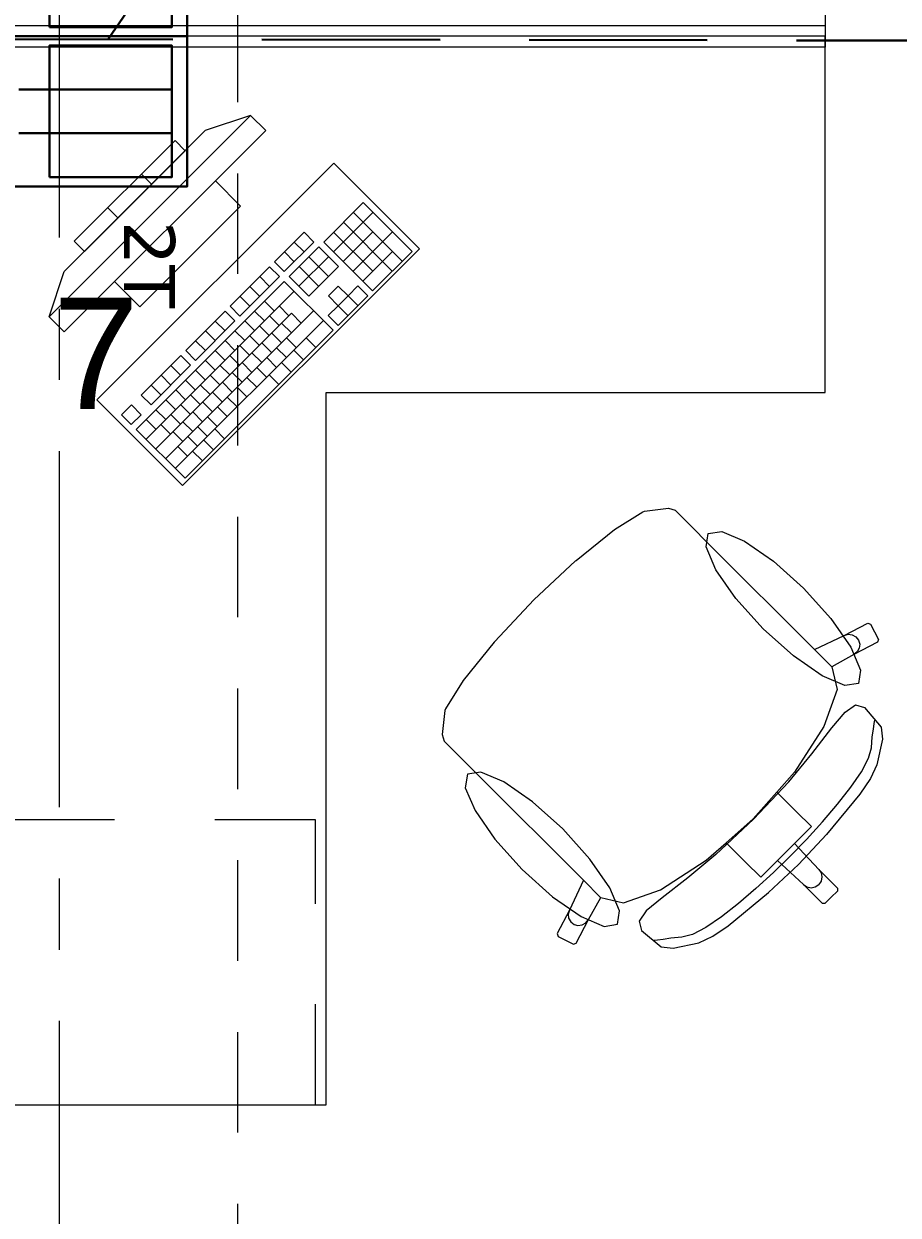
# Model space of a CAD drawing. Header units: inches. Extents: x -19 to 5698, y -728 to 92.
# Drawn here: x 108.77 to 109.997, y 10.477 to 12.15 of the extents above; entities that cross this region are included whole.
import ezdxf

# ---------------------------------------------------------------- set-up
doc = ezdxf.new("R2010")
doc.units = ezdxf.units.IN
doc.header["$MEASUREMENT"] = 0
for name, pattern in [('HIDDEN', [0.375, 0.25, -0.125]), ('Hidden Line', [0.195611, 0.141111, -0.0545]), ('Punto & Raya', [0.65, 0.5, -0.075, 0, -0.075]), ('Rayas', [0.282222, 0.141111, -0.141111])]:
    doc.linetypes.add(name, pattern=pattern)
doc.layers.get('0').update_dxf_attribs({"color": 61})
doc.layers.add('00 conduct tomacorr', color=120, linetype='HIDDEN', lineweight=30)
doc.layers.add('00 IE LUZ EMERGENCIA', color=253, linetype='Continuous', lineweight=0)
for name, color, linetype in [('02 _ ARQ _ ALB _ Ejes Generales', 251, 'Continuous'), ('08 _ STR _ EXT _ 09 Vigas', 251, 'Continuous'), ('Interior - Mobiliario', 7, 'Continuous')]:
    doc.layers.add(name, color=color, linetype=linetype)
doc.styles.add('Annotative', font='arial.ttf')

# ---------------------------------------------------------------- blocks, each defined once
blk = doc.blocks.new('CAJA POP UP 6 MODULOS')
at = {"layer": '00 conduct tomacorr', "linetype": 'Continuous'}
for p, q in [((-0.095, -0.165), (-0.095, -0.0151)), ((-0.052, -0.165), (-0.052, -0.0151)), ((0.052, -0.165), (0.052, -0.0151)), ((0.095, -0.165), (0.095, -0.0151)), ((0, -0.165), (0, -0.18))]:
    blk.add_line(p, q, dxfattribs=at)
for points in [[(-0.147, 0), (0.147, 0), (0.147, -0.18), (-0.147, -0.18)], [(0, 0), (0.147, 0), (0.147, -0.18), (0, -0.18)]]:
    blk.add_lwpolyline(points, close=True, dxfattribs=at)
for points in [[(-0.138, -0.045), (-0.009, -0.045), (-0.009, -0.165), (-0.138, -0.165), (-0.138, -0.045)], [(0.009, -0.045), (0.138, -0.045), (0.138, -0.165), (0.009, -0.165), (0.009, -0.045)]]:
    blk.add_lwpolyline(points, dxfattribs=at)
at = {"color": 1, "insert": (-0.1807, -0.168), "char_height": 0.05, "attachment_point": 1, "rotation": 180}
blk.add_mtext_dynamic_manual_height_columns('{\\fVerdana|b0|i0|c0|p34;2T}', width=0.000481, gutter_width=0.1561, heights=[0], dxfattribs=at)

msp = doc.modelspace()

# ---------------------------------------------------------------- linework, layer by layer
at = {"layer": '00 conduct tomacorr'}
msp.add_line((106.4788, 12.1324), (120.8975, 12.1077, 0.0001), dxfattribs=at)
msp.add_arc((105.6398, 14.5049), 4.0251, 323.8115, 22.3057, dxfattribs=at)
at = {"layer": '02 _ ARQ _ ALB _ Ejes Generales', "color": 251, "linetype": 'Punto & Raya', "lineweight": 13, "true_color": 0x636466}
msp.add_line((108.82, 3.05), (108.82, 44.9), dxfattribs=at)
at = {"layer": '08 _ STR _ EXT _ 09 Vigas', "color": 251, "linetype": 'Hidden Line', "lineweight": 13, "true_color": 0x636466}
msp.add_line((109.07, 7.7), (109.07, 16.9), dxfattribs=at)
at = {"layer": 'Interior - Mobiliario', "color": 175, "linetype": 'Continuous', "lineweight": 13}
for p, q in [((108.6092, 12.1474), (109.8942, 12.1474)), ((109.8942, 12.1474), (109.8942, 12.1174)), ((109.8942, 12.1174), (108.6092, 12.1174)), ((109.0881, 12.0213), (108.8053, 11.7385)), ((109.0881, 12.0213), (109.0245, 12.0001)), ((109.1093, 12.0001), (109.0881, 12.0213)), ((108.8265, 11.7173), (109.1093, 12.0001)), ((108.8265, 11.8021), (109.0245, 12.0001)), ((108.982, 11.986), (108.8406, 11.8446)), ((108.9962, 11.9718), (108.982, 11.986)), ((108.8548, 11.8304), (108.9962, 11.9718)), ((109.0386, 11.9294), (108.8972, 11.788)), ((108.949, 11.9247), (108.9349, 11.9389)), ((109.074, 11.8941), (109.0386, 11.9294)), ((108.9325, 11.7526), (109.074, 11.8941)), ((109.2461, 11.899), (109.1907, 11.8436)), ((109.3146, 11.8305), (109.2461, 11.899)), ((108.9019, 11.8776), (108.8877, 11.8917)), ((109.2044, 11.8299), (109.2598, 11.8853)), ((109.3008, 11.8166), (109.2322, 11.8852)), ((109.2869, 11.8028), (109.2184, 11.8713)), ((108.8406, 11.8446), (108.8548, 11.8304)), ((109.1632, 11.8573), (109.1216, 11.8157)), ((109.1353, 11.802), (109.1769, 11.8436)), ((109.163, 11.8297), (109.1493, 11.8434)), ((109.1769, 11.8436), (109.1632, 11.8573)), ((109.1907, 11.8436), (109.2592, 11.7751)), ((109.2594, 11.8026), (109.2045, 11.8575)), ((109.2181, 11.8162), (109.2596, 11.8578)), ((109.2318, 11.8025), (109.2872, 11.8579)), ((109.1492, 11.8159), (109.1355, 11.8296)), ((109.1837, 11.8367), (109.1422, 11.7952)), ((109.2112, 11.8093), (109.1837, 11.8367)), ((109.2455, 11.7888), (109.2871, 11.8303)), ((109.2592, 11.7751), (109.3146, 11.8305)), ((109.1216, 11.8157), (109.1353, 11.802)), ((109.1559, 11.7815), (109.1975, 11.823)), ((109.1835, 11.7816), (109.156, 11.809)), ((109.1696, 11.7678), (109.2112, 11.8093)), ((109.1973, 11.7954), (109.1699, 11.8229)), ((108.8053, 11.7385), (108.8265, 11.8021)), ((109.1147, 11.8088), (109.0593, 11.7534)), ((109.073, 11.7397), (109.1284, 11.7951)), ((109.1146, 11.7813), (109.1009, 11.795)), ((109.1284, 11.7951), (109.1147, 11.8088)), ((109.1422, 11.7952), (109.1696, 11.7678)), ((108.8972, 11.788), (108.9325, 11.7526)), ((109.1353, 11.7883), (108.9276, 11.5805)), ((109.1007, 11.7674), (109.087, 11.7811)), ((109.2038, 11.7197), (109.1353, 11.7883)), ((109.211, 11.7817), (109.1972, 11.7679)), ((109.2248, 11.768), (109.211, 11.7817)), ((109.2386, 11.7819), (109.2248, 11.768)), ((109.2523, 11.7682), (109.2386, 11.7819)), ((108.9413, 11.5668), (109.149, 11.7745)), ((109.0869, 11.7536), (109.0732, 11.7673)), ((109.1213, 11.7468), (109.1076, 11.7606)), ((109.1972, 11.7679), (109.2109, 11.7542)), ((109.2108, 11.7266), (109.2523, 11.7682)), ((109.2109, 11.7542), (109.2248, 11.768)), ((109.2385, 11.7543), (109.2248, 11.768)), ((108.955, 11.5531), (109.1454, 11.7435)), ((108.9687, 11.5394), (109.1764, 11.7471)), ((109.0524, 11.7465), (108.997, 11.6911)), ((109.0661, 11.7328), (109.0524, 11.7465)), ((109.0593, 11.7534), (109.073, 11.7397)), ((109.1074, 11.733), (109.0937, 11.7467)), ((109.1419, 11.7401), (109.1282, 11.7538)), ((109.1591, 11.7298), (109.1454, 11.7435)), ((109.2109, 11.7542), (109.1971, 11.7403)), ((109.2246, 11.7405), (109.2109, 11.7542)), ((108.8053, 11.7385), (108.8265, 11.7173)), ((108.9824, 11.5257), (109.1901, 11.7334)), ((109.0107, 11.6774), (109.0661, 11.7328)), ((109.0523, 11.719), (109.0385, 11.7327)), ((109.0936, 11.7192), (109.0799, 11.7329)), ((109.1142, 11.7124), (109.1005, 11.7261)), ((109.1281, 11.7262), (109.1144, 11.7399)), ((109.1453, 11.716), (109.1315, 11.7297)), ((109.1971, 11.7403), (109.2108, 11.7266)), ((108.9961, 11.512), (109.2038, 11.7197)), ((109.0384, 11.7051), (109.0247, 11.7188)), ((109.0798, 11.7053), (109.066, 11.719)), ((109.1004, 11.6985), (109.0867, 11.7122)), ((109.1314, 11.7021), (109.1177, 11.7158)), ((109.1521, 11.6953), (109.1383, 11.709)), ((109.1796, 11.6955), (109.1659, 11.7092)), ((109.0246, 11.6913), (109.0109, 11.705)), ((109.0659, 11.6915), (109.0522, 11.7052)), ((109.0865, 11.6847), (109.0728, 11.6984)), ((109.1176, 11.6883), (109.1039, 11.702)), ((109.1382, 11.6815), (109.1245, 11.6952)), ((109.1623, 11.6781), (109.1486, 11.6919)), ((108.9901, 11.6842), (108.9347, 11.6288)), ((109.0038, 11.6705), (108.9901, 11.6842)), ((108.997, 11.6911), (109.0107, 11.6774)), ((109.0382, 11.6638), (109.0245, 11.6775)), ((109.0521, 11.6776), (109.0383, 11.6913)), ((109.0727, 11.6708), (109.059, 11.6845)), ((109.1037, 11.6744), (109.09, 11.6881)), ((109.1244, 11.6676), (109.1106, 11.6813)), ((108.9484, 11.6151), (109.0038, 11.6705)), ((108.9899, 11.6566), (108.9762, 11.6704)), ((109.0244, 11.6499), (109.0106, 11.6636)), ((109.0588, 11.657), (109.0451, 11.6707)), ((109.076, 11.6467), (109.0623, 11.6604)), ((109.0899, 11.6606), (109.0762, 11.6743)), ((109.1105, 11.6538), (109.0968, 11.6675)), ((109.145, 11.6608), (109.1313, 11.6745)), ((108.9623, 11.6289), (108.9485, 11.6427)), ((108.9761, 11.6428), (108.9624, 11.6565)), ((109.0105, 11.6361), (108.9968, 11.6498)), ((109.0312, 11.6293), (109.0174, 11.643)), ((109.045, 11.6431), (109.0313, 11.6568)), ((109.0622, 11.6329), (109.0485, 11.6466)), ((109.0967, 11.6399), (109.0829, 11.6536)), ((109.1277, 11.6435), (109.114, 11.6572)), ((108.9347, 11.6288), (108.9484, 11.6151)), ((108.9967, 11.6222), (108.983, 11.6359)), ((109.0173, 11.6154), (109.0036, 11.6291)), ((109.0483, 11.619), (109.0346, 11.6327)), ((109.069, 11.6122), (109.0553, 11.6259)), ((109.0828, 11.6261), (109.0691, 11.6398)), ((108.9208, 11.615), (108.907, 11.6011)), ((108.9346, 11.6012), (108.9208, 11.615)), ((108.969, 11.5945), (108.9553, 11.6082)), ((108.9828, 11.6084), (108.9691, 11.6221)), ((109.0035, 11.6016), (108.9897, 11.6153)), ((109.0345, 11.6052), (109.0208, 11.6189)), ((109.0551, 11.5984), (109.0414, 11.6121)), ((108.907, 11.6011), (108.9207, 11.5874)), ((108.9207, 11.5874), (108.9346, 11.6012)), ((108.9551, 11.5807), (108.9414, 11.5944)), ((108.9896, 11.5877), (108.9759, 11.6014)), ((109.0206, 11.5913), (109.0069, 11.605)), ((109.0413, 11.5845), (109.0276, 11.5983)), ((108.9276, 11.5805), (108.9961, 11.512)), ((108.9758, 11.5739), (108.962, 11.5876)), ((108.9929, 11.5636), (108.9792, 11.5773)), ((109.0068, 11.5775), (108.9931, 11.5912)), ((109.0274, 11.5707), (109.0137, 11.5844)), ((109.0515, 11.5674), (109.0378, 11.5811)), ((109.0136, 11.5568), (108.9999, 11.5706)), ((109.0359, 11.5518), (109.0222, 11.5655)), ((108.9997, 11.543), (108.986, 11.5567)), ((109.0204, 11.5362), (109.0067, 11.5499)), ((109.5984, 11.4401), (109.6384, 11.465)), ((109.6384, 11.465), (109.6406, 11.4659)), ((109.6406, 11.4659), (109.6745, 11.4699)), ((109.6745, 11.4699), (109.6838, 11.4671)), ((109.6838, 11.4671), (109.7057, 11.4451)), ((109.7057, 11.4451), (109.7312, 11.4196)), ((109.5447, 11.3966), (109.5984, 11.4401)), ((109.7312, 11.4196), (109.8791, 11.2717)), ((109.4856, 11.341), (109.5439, 11.3959)), ((109.5439, 11.3959), (109.5447, 11.3966)), ((109.4856, 11.341), (109.4307, 11.2827)), ((109.9209, 11.2913), (109.954, 11.3083)), ((109.954, 11.3083), (109.958, 11.307)), ((109.8791, 11.2717), (109.9209, 11.2913)), ((109.9209, 11.2913), (109.9265, 11.2929)), ((109.9265, 11.2929), (109.9323, 11.2923)), ((109.9323, 11.2923), (109.9374, 11.2894)), ((109.958, 11.307), (109.9688, 11.2856)), ((109.43, 11.2819), (109.3865, 11.2282)), ((109.4307, 11.2827), (109.43, 11.2819)), ((109.9675, 11.2816), (109.9344, 11.2646)), ((109.9374, 11.2894), (109.941, 11.2848)), ((109.941, 11.2848), (109.9426, 11.2792)), ((109.9426, 11.2792), (109.9419, 11.2734)), ((109.9688, 11.2856), (109.9675, 11.2816)), ((109.9033, 11.2475), (109.8791, 11.2717)), ((109.9344, 11.2646), (109.9034, 11.2473)), ((109.939, 11.2683), (109.9344, 11.2646)), ((109.9419, 11.2734), (109.939, 11.2683)), ((109.9033, 11.2475), (109.9034, 11.2473)), ((109.9034, 11.2473), (109.9108, 11.2153)), ((109.3865, 11.2282), (109.3616, 11.1882)), ((109.9108, 11.2153), (109.8925, 11.1634)), ((109.9222, 11.1836), (109.9366, 11.1936)), ((109.9366, 11.1936), (109.9495, 11.1902)), ((109.9495, 11.1902), (109.9727, 11.1624)), ((109.3607, 11.186), (109.3567, 11.1521)), ((109.3616, 11.1882), (109.3607, 11.186)), ((109.9036, 11.1613), (109.9222, 11.1836)), ((109.8925, 11.1634), (109.8511, 11.0995)), ((109.8757, 11.1252), (109.9036, 11.1613)), ((109.9602, 11.1489), (109.9622, 11.1596)), ((109.9622, 11.1596), (109.963, 11.1677)), ((109.963, 11.1677), (109.9638, 11.1722)), ((109.9727, 11.1624), (109.9745, 11.1456)), ((109.3567, 11.1521), (109.3595, 11.1428)), ((109.3595, 11.1428), (109.3815, 11.1209)), ((109.959, 11.1335), (109.9602, 11.1489)), ((109.9745, 11.1456), (109.9668, 11.1095)), ((109.843, 11.0859), (109.8757, 11.1252)), ((109.9551, 11.1187), (109.959, 11.1335)), ((109.3815, 11.1209), (109.407, 11.0954)), ((109.9452, 11.0999), (109.9551, 11.1187)), ((109.9668, 11.1095), (109.9578, 11.0902)), ((109.407, 11.0954), (109.5549, 10.9475)), ((109.8511, 11.0995), (109.8264, 11.0714)), ((109.9303, 11.078), (109.9452, 11.0999)), ((109.9578, 11.0902), (109.9429, 11.0685)), ((109.7935, 11.0331), (109.843, 11.0859)), ((109.9117, 11.0542), (109.9303, 11.078)), ((109.8264, 11.0714), (109.793, 11.0336)), ((109.8264, 11.0714), (109.8537, 11.044)), ((109.9429, 11.0685), (109.8961, 11.0118)), ((109.8537, 11.044), (109.8749, 11.0229)), ((109.8906, 11.0295), (109.9117, 11.0542)), ((109.7935, 11.0331), (109.7407, 10.9836)), ((109.7552, 11.0002), (109.793, 11.0336)), ((109.8749, 11.0229), (109.8512, 10.9992)), ((109.868, 11.0048), (109.8906, 11.0295)), ((109.8961, 11.0118), (109.857, 10.9696)), ((109.7271, 10.9755), (109.7552, 11.0002)), ((109.7552, 11.0002), (109.7826, 10.9729)), ((109.8512, 10.9992), (109.8393, 10.9873)), ((109.8452, 10.9814), (109.868, 11.0048)), ((109.8512, 10.9992), (109.8852, 10.9627)), ((109.6632, 10.9341), (109.7271, 10.9755)), ((109.7407, 10.9836), (109.7014, 10.9509)), ((109.7826, 10.9729), (109.8037, 10.9517)), ((109.8037, 10.9517), (109.8274, 10.9754)), ((109.8452, 10.9814), (109.8218, 10.9586)), ((109.8274, 10.9754), (109.8393, 10.9873)), ((109.8274, 10.9754), (109.8639, 10.9414)), ((109.8218, 10.9586), (109.7971, 10.936)), ((109.8148, 10.9305), (109.857, 10.9696)), ((109.8852, 10.9627), (109.8885, 10.9579)), ((109.8852, 10.9627), (109.9113, 10.9366)), ((109.8885, 10.9579), (109.8896, 10.9521)), ((109.5549, 10.9475), (109.5353, 10.9057)), ((109.5791, 10.9233), (109.5549, 10.9475)), ((109.7014, 10.9509), (109.6653, 10.923)), ((109.8639, 10.9414), (109.8687, 10.9381)), ((109.8639, 10.9414), (109.89, 10.9153)), ((109.8802, 10.9382), (109.8851, 10.9415)), ((109.8884, 10.9464), (109.8851, 10.9415)), ((109.8896, 10.9521), (109.8884, 10.9464)), ((109.562, 10.8922), (109.5793, 10.9232)), ((109.5791, 10.9233), (109.5793, 10.9232)), ((109.5793, 10.9232), (109.6113, 10.9158)), ((109.6113, 10.9158), (109.6632, 10.9341)), ((109.6653, 10.923), (109.643, 10.9044)), ((109.7581, 10.8837), (109.8148, 10.9305)), ((109.7971, 10.936), (109.7724, 10.9149)), ((109.8687, 10.9381), (109.8745, 10.937)), ((109.8745, 10.937), (109.8802, 10.9382)), ((109.8942, 10.9153), (109.9028, 10.9238)), ((109.9113, 10.9324), (109.9028, 10.9238)), ((109.9113, 10.9366), (109.9113, 10.9324)), ((109.5353, 10.9057), (109.5183, 10.8726)), ((109.5353, 10.9057), (109.5337, 10.9001)), ((109.7724, 10.9149), (109.7486, 10.8963)), ((109.89, 10.9153), (109.8942, 10.9153)), ((109.5337, 10.9001), (109.5343, 10.8943)), ((109.5343, 10.8943), (109.5372, 10.8892)), ((109.5372, 10.8892), (109.5418, 10.8856)), ((109.545, 10.8591), (109.562, 10.8922)), ((109.5583, 10.8876), (109.562, 10.8922)), ((109.643, 10.9044), (109.633, 10.89)), ((109.633, 10.89), (109.6364, 10.8771)), ((109.7486, 10.8963), (109.7267, 10.8814)), ((109.5183, 10.8726), (109.5196, 10.8686)), ((109.5418, 10.8856), (109.5474, 10.884)), ((109.5474, 10.884), (109.5532, 10.8847)), ((109.5532, 10.8847), (109.5583, 10.8876)), ((109.6364, 10.8771), (109.6642, 10.8539)), ((109.7267, 10.8814), (109.7079, 10.8715)), ((109.7364, 10.8688), (109.7581, 10.8837)), ((109.5196, 10.8686), (109.541, 10.8578)), ((109.541, 10.8578), (109.545, 10.8591)), ((109.6589, 10.8636), (109.6544, 10.8628)), ((109.667, 10.8644), (109.6589, 10.8636)), ((109.6777, 10.8664), (109.667, 10.8644)), ((109.6931, 10.8676), (109.6777, 10.8664)), ((109.681, 10.8521), (109.7171, 10.8598)), ((109.7079, 10.8715), (109.6931, 10.8676)), ((109.7171, 10.8598), (109.7364, 10.8688)), ((109.6642, 10.8539), (109.681, 10.8521))]:
    msp.add_line(p, q, dxfattribs=at)
at = {"layer": 'Interior - Mobiliario', "color": 175, "linetype": 'Rayas', "lineweight": 13}
for p, q in [((109.1792, 11.0324), (108.5942, 11.0324)), ((109.1792, 10.6324), (109.1792, 11.0324))]:
    msp.add_line(p, q, dxfattribs=at)
at = {"layer": 'Interior - Mobiliario', "color": 175, "linetype": 'Continuous', "lineweight": 13, "flags": 128}
for points in [[(108.5942, 12.1324), (108.5942, 13.6324), (109.1942, 13.6324), (109.1942, 12.6324), (109.8942, 12.6324), (109.8942, 12.1324)], [(108.5942, 12.1324), (108.5942, 10.6324), (109.1942, 10.6324), (109.1942, 11.6324), (109.8942, 11.6324), (109.8942, 12.1324)], [(108.8724, 11.6218), (108.9926, 11.5016), (109.325, 11.834), (109.2048, 11.9542)], [(109.864, 11.3575), (109.9022, 11.315), (109.9302, 11.2747), (109.9438, 11.2426), (109.9409, 11.2237), (109.922, 11.2208), (109.8899, 11.2344), (109.8496, 11.2624), (109.8071, 11.3006), (109.7689, 11.3431), (109.7409, 11.3834), (109.7273, 11.4155), (109.7302, 11.4344), (109.7491, 11.4373), (109.7812, 11.4237), (109.8215, 11.3957)], [(109.4691, 10.9626), (109.5116, 10.9244), (109.5519, 10.8964), (109.584, 10.8828), (109.6029, 10.8857), (109.6058, 10.9046), (109.5922, 10.9367), (109.5642, 10.977), (109.526, 11.0195), (109.4835, 11.0577), (109.4432, 11.0857), (109.4111, 11.0993), (109.3922, 11.0964), (109.3893, 11.0775), (109.4029, 11.0454), (109.4309, 11.0051)]]:
    msp.add_lwpolyline(points, close=True, dxfattribs=at)

# ---------------------------------------------------------------- block references
at = {"layer": '00 conduct tomacorr', "xscale": 1.432830642179531, "yscale": 1.432830642179531, "zscale": 1.432830642179531, "rotation": 89.99999999999997}
msp.add_blockref('CAJA POP UP 6 MODULOS', (108.7413, 12.1324), dxfattribs=at)

# ---------------------------------------------------------------- texts
at = {"layer": '00 IE LUZ EMERGENCIA', "style": 'Annotative'}
msp.add_attdef('7', (108.8103, 11.6093), '', height=0.1562, dxfattribs=at)

doc.saveas('drawing.dxf')
